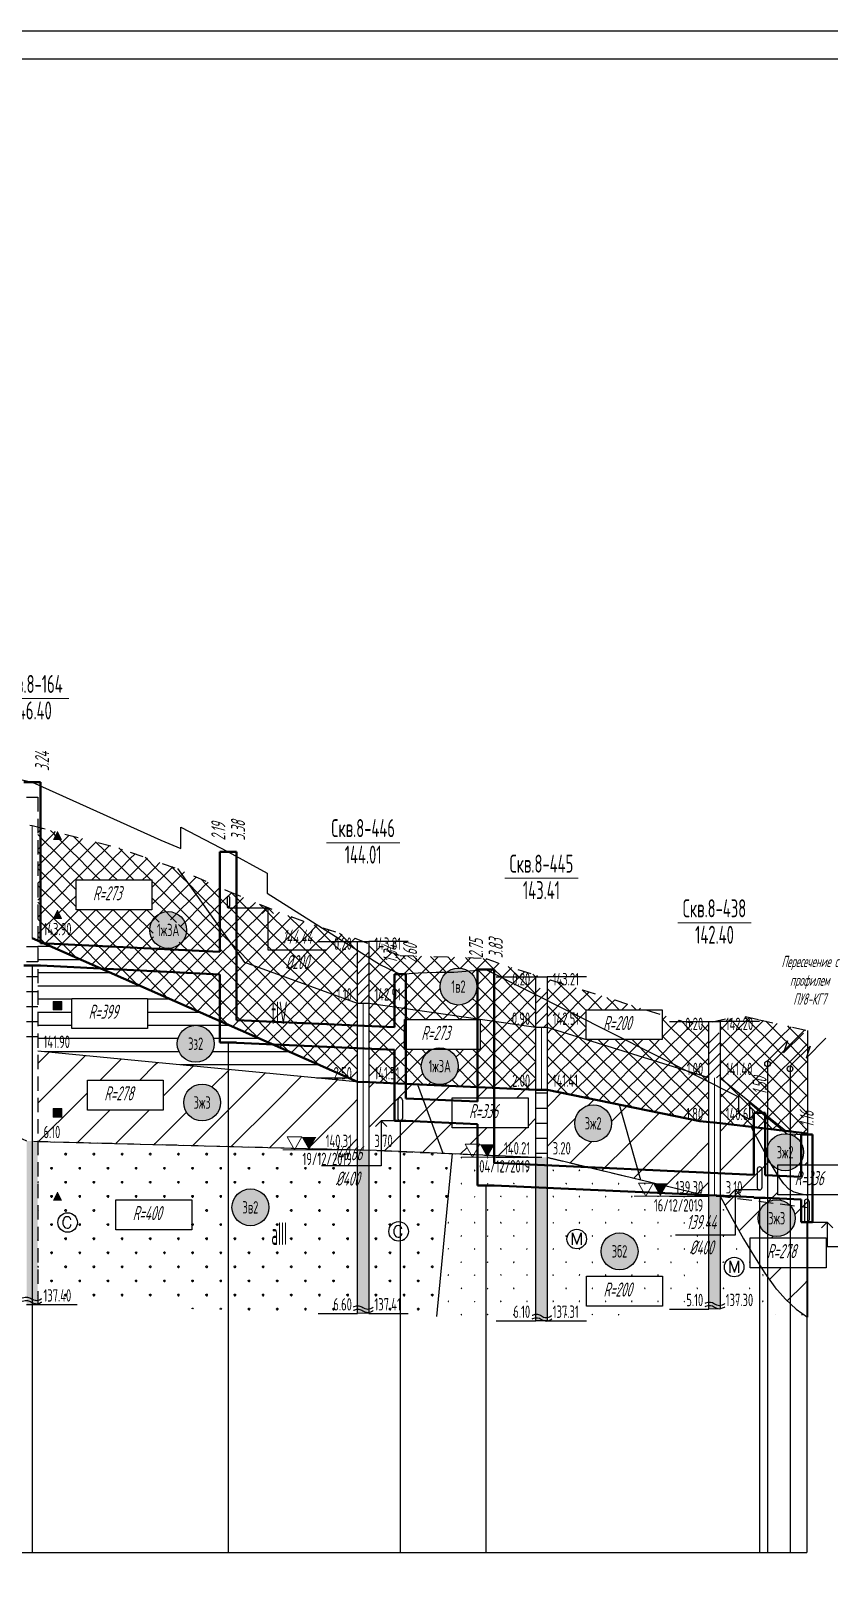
# Model space of a CAD drawing. Header units: metres. Extents: x -30 to 2050, y -671 to -251.
# Drawn here: x 838.9 to 980.5, y -523.4 to -250.5 of the extents above; entities that cross this region are included whole.
import ezdxf
from ezdxf.enums import TextEntityAlignment as Align

# ---------------------------------------------------------------- set-up
doc = ezdxf.new("R2010")
doc.units = ezdxf.units.M
doc.header["$LTSCALE"] = 0.2
doc.linetypes.add('ACAD_ISO03W100', pattern=[30, 12, -18])
doc.linetypes.add('штриховая', pattern=[19.05, 12.7, -6.35])
for name, color, linetype in [('Level 1', 7, 'Continuous'), ('PR_RD', 7, 'Continuous'), ('МГТ_ИГ_Геология', 252, 'Continuous'), ('Примыкания', 7, 'Continuous'), ('Проектная земля', 7, 'Continuous'), ('Таблица', 7, 'Continuous'), ('Трубы', 7, 'Continuous'), ('Узлы', 7, 'Continuous'), ('Чёрная земля', 7, 'ACAD_ISO03W100')]:
    doc.layers.add(name, color=color, linetype=linetype)
doc.layers.add('МГТ_ИГ_Вспомогательный', color=220, linetype='Continuous', lineweight=30)
doc.styles.add('SPDS', font='SPDS', dxfattribs={"width": 0.7, "oblique": 15, "height": 2.5})
doc.styles.get("Standard").update_dxf_attribs({"font": 'SPDS.shx', "width": 0.7, "oblique": 15, "height": 3})
doc.styles.add('Стиль Simplex', font='simplex.shx')
pattern_1 = [(225, (3, 0), (3e-16, -3), [2.1213, -2.121341]), (315, (1.5, 1.5), (3, 0), [2.1213, -2.121341]), (45, (0, 0), (0, 3), [2.1213, -2.121341]), (135, (1.5, -1.5), (-3, 3e-16), [2.1213, -2.121341])]
pattern_2 = [(45, (0, 14), (0, 21), [9.8995, -19.799]), (45, (14, 0), (0, 21), [9.8995, -19.799]), (45, (0, 0), (0, 21), [14.142, -15.5565]), (45, (10, 10), (0, 21), [15.556, -14.1425]), (45, (7, 0), (0, 21), [19.799, -9.8995]), (45, (0, 7), (0, 21), [19.799, -9.8995])]

# ---------------------------------------------------------------- blocks, each defined once
blk = doc.blocks.new('usl_1')
for p, q in [((0, 0), (3.54, 3.54)), ((2.83, 1.41), (6.36, 4.95)), ((3.54, 3.54), (2.83, 1.41))]:
    blk.add_line(p, q)
blk.add_circle((0, -0.5), 0.5)
blk = doc.blocks.new('PR_KV')
at = {"layer": 'Level 1', "linetype": 'Continuous', "lineweight": 0}
blk.add_hatch(color=256, dxfattribs=at).paths.add_polyline_path([(-0.077, 0.075), (0.077, 0.075), (0.077, -0.075), (-0.077, -0.075)])
at = {"layer": 'Level 1', "color": 7, "linetype": 'Continuous', "lineweight": 0, "flags": 128}
blk.add_lwpolyline([(-0.077, 0.075), (0.077, 0.075), (0.077, -0.075), (-0.077, -0.075)], close=True, dxfattribs=at)
blk = doc.blocks.new('PR_TR')
at = {"layer": 'Level 1', "linetype": 'Continuous', "lineweight": 0}
blk.add_hatch(color=256, dxfattribs=at).paths.add_polyline_path([(0.072, -0.049), (-0.071, -0.049), (-0.001, 0.094)])
at = {"layer": 'Level 1', "color": 7, "linetype": 'Continuous', "lineweight": 0, "flags": 128}
blk.add_lwpolyline([(0.072, -0.049), (-0.071, -0.049), (-0.001, 0.094)], close=True, dxfattribs=at)
blk = doc.blocks.new('CCE')
at = {"layer": 'МГТ_ИГ_Геология', "linetype": 'Continuous', "flags": 128}
blk.add_lwpolyline([(0.238, 0.049), (0.229, 0.075), (0.212, 0.091), (0.196, 0.103), (0.17, 0.107), (0.147, 0.103), (0.131, 0.093), (0.119, 0.084), (0.112, 0.068), (0.103, 0.049), (0.096, 0.035), (0.096, 0.014), (0.096, -0.005), (0.096, -0.023), (0.1, -0.04), (0.114, -0.063), (0.131, -0.084), (0.142, -0.091), (0.168, -0.098), (0.191, -0.096), (0.203, -0.091), (0.226, -0.07), (0.233, -0.049), (0.238, -0.04), (0.238, -0.033)], dxfattribs=at)
at = {"layer": 'МГТ_ИГ_Геология', "linetype": 'Continuous'}
blk.add_circle((0.178, 0.004), 0.173, dxfattribs=at)
blk = doc.blocks.new('DN')
at = {"linetype": 'Continuous', "lineweight": 30, "flags": 128}
for points in [[(-0.126, -0.007), (-0.117, -0.002), (-0.073, 0.011), (-0.033, 0.011), (0.003, 0), (0.02, -0.007), (0.039, -0.019), (0.074, -0.037), (0.103, -0.043), (0.125, -0.048), (0.151, -0.043), (0.18, -0.036), (0.213, -0.019), (0.223, -0.012)], [(-0.126, -0.068), (-0.117, -0.063), (-0.073, -0.05), (-0.033, -0.05), (0.003, -0.059), (0.02, -0.067), (0.039, -0.079), (0.074, -0.098), (0.103, -0.103), (0.125, -0.108), (0.151, -0.103), (0.18, -0.095), (0.213, -0.079), (0.223, -0.072)]]:
    blk.add_lwpolyline(points, dxfattribs=at)
blk = doc.blocks.new('CME')
at = {"layer": 'МГТ_ИГ_Геология', "linetype": 'Continuous', "flags": 128}
blk.add_lwpolyline([(0.103, -0.103), (0.103, 0.107), (0.18, -0.091), (0.252, 0.107), (0.252, -0.103)], dxfattribs=at)
at = {"layer": 'МГТ_ИГ_Геология', "linetype": 'Continuous'}
blk.add_circle((0.176, -0.001), 0.173, dxfattribs=at)
blk = doc.blocks.new('круг1_-30_2')
at = {"layer": 'МГТ_ИГ_Геология', "true_color": 0xffffff}
blk.add_hatch(color=7, dxfattribs=at).paths.add_polyline_path([(-0.327, 0, 1), (0.327, 0, 1)])
at = {"color": 7, "lineweight": 25}
blk.add_circle((0, 0), 0.327, dxfattribs=at)
at = {"color": 7, "lineweight": 25, "style": 'Стиль Simplex', "width": 0.590909}
blk.add_text('1в2', height=0.22, dxfattribs=at).set_placement((0, 0), align=Align.MIDDLE_CENTER)
blk = doc.blocks.new('круг3_-25_2')
at = {"true_color": 0xffffff}
blk.add_hatch(color=7, dxfattribs=at).paths.add_polyline_path([(-0.327, 0, 1), (0.327, 0, 1)])
at = {"color": 7, "lineweight": 25}
blk.add_circle((0, 0), 0.327, dxfattribs=at)
at = {"color": 18, "lineweight": 25, "true_color": 0x000000, "style": 'Стиль Simplex', "width": 0.590909}
blk.add_text('3з2', height=0.22, dxfattribs=at).set_placement((0, 0), align=Align.MIDDLE_CENTER)
blk = doc.blocks.new('круг3_-26_3')
at = {"true_color": 0xffffff}
blk.add_hatch(color=7, dxfattribs=at).paths.add_polyline_path([(-0.327, 0, 1), (0.327, 0, 1)])
at = {"color": 7, "lineweight": 25}
blk.add_circle((0, 0), 0.327, dxfattribs=at)
at = {"color": 7, "lineweight": 25, "style": 'Стиль Simplex', "width": 0.590909}
blk.add_text('3ж3', height=0.22, dxfattribs=at).set_placement((0, 0), align=Align.MIDDLE_CENTER)
blk = doc.blocks.new('круг3_-26_2')
at = {"true_color": 0xffffff}
blk.add_hatch(color=7, dxfattribs=at).paths.add_polyline_path([(-0.327, 0, 1), (0.327, 0, 1)])
at = {"color": 7, "lineweight": 25}
blk.add_circle((0, 0), 0.327, dxfattribs=at)
at = {"color": 7, "lineweight": 25, "style": 'Стиль Simplex', "width": 0.590909}
blk.add_text('3ж2', height=0.22, dxfattribs=at).set_placement((0, 0), align=Align.MIDDLE_CENTER)
blk = doc.blocks.new('круг3_-30_2')
at = {"true_color": 0xffffff}
blk.add_hatch(color=7, dxfattribs=at).paths.add_polyline_path([(-0.327, 0, 1), (0.327, 0, 1)])
at = {"color": 7, "lineweight": 25}
blk.add_circle((0, 0), 0.327, dxfattribs=at)
at = {"color": 7, "lineweight": 25, "style": 'Стиль Simplex', "width": 0.590909}
blk.add_text('3в2', height=0.22, dxfattribs=at).set_placement((0, 0), align=Align.MIDDLE_CENTER)
blk = doc.blocks.new('круг3_-31_2')
at = {"true_color": 0xffffff}
blk.add_hatch(color=7, dxfattribs=at).paths.add_polyline_path([(-0.327, 0, 1), (0.327, 0, 1)])
at = {"color": 7, "lineweight": 25}
blk.add_circle((0, 0), 0.327, dxfattribs=at)
at = {"color": 18, "lineweight": 25, "true_color": 0x000000, "style": 'Стиль Simplex', "width": 0.590909}
blk.add_text('3б2', height=0.22, dxfattribs=at).set_placement((0, 0), align=Align.MIDDLE_CENTER)
blk = doc.blocks.new('1233423')
at = {"layer": 'МГТ_ИГ_Геология'}
blk.add_lwpolyline([(116.63, 413.79), (130.08, 413.79), (130.08, 408.49), (116.63, 408.49)], close=True, dxfattribs=at)
at = {"layer": 'МГТ_ИГ_Геология', "insert": (119.62, 412.69), "char_height": 2.5, "attachment_point": 1}
blk.add_mtext_dynamic_manual_height_columns('R=399', width=10.097, gutter_width=15, heights=[0], dxfattribs=at)
blk = doc.blocks.new('234454')
at = {"layer": 'МГТ_ИГ_Геология'}
blk.add_lwpolyline([(116.63, 423.47), (130.08, 423.47), (130.08, 418.18), (116.63, 418.18)], close=True, dxfattribs=at)
at = {"layer": 'МГТ_ИГ_Геология', "insert": (119.62, 422.38), "char_height": 2.5, "attachment_point": 1}
blk.add_mtext_dynamic_manual_height_columns('R=278', width=10.097, gutter_width=15, heights=[0], dxfattribs=at)
blk = doc.blocks.new('23434')
at = {"layer": 'МГТ_ИГ_Геология'}
blk.add_lwpolyline([(116.63, 442.59), (130.08, 442.59), (130.08, 437.29), (116.63, 437.29)], close=True, dxfattribs=at)
at = {"layer": 'МГТ_ИГ_Геология', "insert": (119.62, 441.49), "char_height": 2.5, "attachment_point": 1}
blk.add_mtext_dynamic_manual_height_columns('R=400', width=10.097, gutter_width=15, heights=[0], dxfattribs=at)
blk = doc.blocks.new('2432')
at = {"layer": 'МГТ_ИГ_Геология'}
blk.add_lwpolyline([(116.63, 433.38), (130.08, 433.38), (130.08, 428.08), (116.63, 428.08)], close=True, dxfattribs=at)
at = {"layer": 'МГТ_ИГ_Геология', "insert": (119.62, 432.28), "char_height": 2.5, "attachment_point": 1}
blk.add_mtext_dynamic_manual_height_columns('R=336', width=10.097, gutter_width=15, heights=[0], dxfattribs=at)
blk = doc.blocks.new('1321')
at = {"layer": 'МГТ_ИГ_Геология'}
blk.add_lwpolyline([(116.63, 460.26), (130.08, 460.26), (130.08, 454.96), (116.63, 454.96)], close=True, dxfattribs=at)
at = {"layer": 'МГТ_ИГ_Геология', "insert": (119.62, 459.16), "char_height": 2.5, "attachment_point": 1}
blk.add_mtext_dynamic_manual_height_columns('R=273', width=10.097, gutter_width=15, heights=[0], dxfattribs=at)
blk = doc.blocks.new('200')
at = {"layer": 'МГТ_ИГ_Геология'}
blk.add_lwpolyline([(0, 5.29), (13.44, 5.29), (13.44, 0), (0, 0)], close=True, dxfattribs=at)
at = {"layer": 'МГТ_ИГ_Геология', "insert": (2.99, 4.2), "char_height": 2.5, "attachment_point": 1}
blk.add_mtext_dynamic_manual_height_columns('R=200', width=10.097, gutter_width=15, heights=[0], dxfattribs=at)
blk = doc.blocks.new('круг1_-26_3')
at = {"true_color": 0xffffff}
blk.add_hatch(color=7, dxfattribs=at).paths.add_polyline_path([(-0.327, 0, 1), (0.327, 0, 1)])
at = {"color": 7, "lineweight": 25}
blk.add_circle((0, 0), 0.327, dxfattribs=at)
at = {"color": 7, "lineweight": 25, "style": 'Стиль Simplex', "width": 0.590909}
blk.add_text('1ж3А', height=0.22, dxfattribs=at).set_placement((0, 0), align=Align.MIDDLE_CENTER)

msp = doc.modelspace()

# ---------------------------------------------------------------- hatches: boundary and pattern name
at = {"layer": 'МГТ_ИГ_Геология'}
h = msp.add_hatch(dxfattribs=at)
h.set_pattern_fill('GR24', color=256, scale=10, style=0, pattern_type=2)
h.set_pattern_definition(pattern_1)
h.paths.add_polyline_path([(876.91, -415.88), (865.04, -399.3), (864.83, -399.21), (855.12, -395.76), (854.53, -395.53), (853.39, -395.23), (843.76, -392.76), (844.41, -394.04), (842.98, -394.04), (843.62, -392.73), (840.19, -391.85), (840.19, -411.99), (896.87, -437.03), (896.87, -423.13)])
h.paths.add_polyline_path([(860.65, -410.76, -1), (865.73, -410.76, -1)], flags=16)
h.paths.add_polyline_path([(860.42, -406.52), (846.98, -406.52), (846.98, -401.23), (860.42, -401.23)], flags=16)
h.paths.add_polyline_path([(844.41, -408.04), (842.98, -408.04), (843.68, -406.61)], flags=16)
h.paths.add_polyline_path([(896.4, -411.56), (888.7, -409.05), (883.62, -407.2), (875.39, -403.82), (873.94, -403.19), (865.04, -399.3), (876.91, -415.88), (896.87, -423.13), (896.87, -412.13), (897.87, -412.13)])
h.paths.add_polyline_path([(928.48, -418.44), (929.48, -418.44), (924.1, -416.75), (922.3, -416.13), (921, -415.63), (919.62, -415.18), (917.42, -415.03), (904.43, -414.65), (898.87, -412.52), (898.87, -423.13), (928.48, -427.39)])
h.paths.add_polyline_path([(911.49, -420.15, -1), (918.04, -420.15, -1)], flags=16)
h.paths.add_polyline_path([(928.48, -427.39), (898.87, -423.13), (898.87, -437.13), (928.48, -438.44)])
h.paths.add_polyline_path([(905.19, -431.31), (905.19, -426.02), (918.63, -426.02), (918.63, -431.31)], flags=16)
h.paths.add_polyline_path([(930.48, -427.39), (930.48, -438.44), (957.58, -444.04), (959.16, -444.18), (959.16, -436.36)])
h.paths.add_polyline_path([(959.16, -426.54), (957.82, -426.85), (954.35, -426.26), (950.87, -425.17), (950.87, -429.56), (937.42, -429.56), (959.16, -436.36)])
h.paths.add_polyline_path([(930.48, -418.76), (930.48, -427.39), (937.42, -429.56), (937.42, -424.26), (948, -424.26)])
h.paths.add_polyline_path([(961.16, -436.36), (961.16, -444.36), (972.8, -445.74)])
h.paths.add_polyline_path([(880.57, -427.8), (885.47, -427.8), (885.47, -421.8), (880.57, -421.8)], flags=24)
h.paths.add_polyline_path([(891.36, -437.18), (896.42, -437.18), (896.42, -433.88), (891.36, -433.88)], flags=9)
h.paths.add_polyline_path([(891.86, -423.18), (896.42, -423.18), (896.42, -419.88), (891.86, -419.88)], flags=24)
h.paths.add_polyline_path([(840.64, -411.6), (847.93, -411.6), (847.93, -408.3), (840.64, -408.3)], flags=24)
h.paths.add_polyline_path([(891.36, -414.18), (896.42, -414.18), (896.42, -410.88), (891.36, -410.88)], flags=24)
h.paths.add_polyline_path([(922.97, -427.49), (928.03, -427.49), (928.03, -424.19), (922.97, -424.19)], flags=24)
h.paths.add_polyline_path([(922.97, -420.49), (928.03, -420.49), (928.03, -417.19), (922.97, -417.19)], flags=24)
h.paths.add_polyline_path([(899.32, -423.18), (906.06, -423.18), (906.06, -419.88), (899.32, -419.88)], flags=24)
h.paths.add_polyline_path([(899.32, -414.18), (906.06, -414.18), (906.06, -410.88), (899.32, -410.88)], flags=9)
h.paths.add_polyline_path([(922.97, -438.49), (928.03, -438.49), (928.03, -435.19), (922.97, -435.19)], flags=9)
h.paths.add_polyline_path([(899.32, -437.18), (905.81, -437.18), (905.81, -433.88), (899.32, -433.88)], flags=25)
h.paths.add_polyline_path([(953.9, -444.41), (958.71, -444.41), (958.71, -441.11), (953.9, -441.11)], flags=9)
h.paths.add_polyline_path([(953.9, -436.41), (958.71, -436.41), (958.71, -433.11), (953.9, -433.11)], flags=24)
h.paths.add_polyline_path([(930.93, -438.49), (937.42, -438.49), (937.42, -435.19), (930.93, -435.19)], flags=24)
h.paths.add_polyline_path([(953.65, -428.41), (958.71, -428.41), (958.71, -425.11), (953.65, -425.11)], flags=9)
h.paths.add_polyline_path([(930.93, -427.49), (937.66, -427.49), (937.66, -424.19), (930.93, -424.19)], flags=24)
h.paths.add_polyline_path([(930.93, -420.49), (937.66, -420.49), (937.66, -417.19), (930.93, -417.19)], flags=9)
h.paths.add_polyline_path([(961.61, -444.41), (968.9, -444.41), (968.9, -441.11), (961.61, -441.11)], flags=24)
h.paths.add_polyline_path([(908.55, -435.92), (914.35, -435.92), (914.35, -432.62), (908.55, -432.62)], flags=24)
edge = h.paths.add_edge_path(flags=16)
edge.add_arc((911.45, -434.27), 3.27, 0, 360)
h = msp.add_hatch(dxfattribs=at)
h.set_pattern_fill('CONSIST', color=256, scale=0.84, angle=-45, style=0, pattern_type=2)
h.set_pattern_definition([(4e-05, (839.1894, -1850.545), (-2e-06, 2.667), [])])
h.paths.add_polyline_path([(838.19, -411.55), (840.19, -411.55), (840.19, -431.55), (838.19, -431.55)])
h = msp.add_hatch(dxfattribs=at)
h.set_pattern_fill('GR07', color=256, scale=10, style=0, pattern_type=2)
h.set_pattern_definition([(0, (-0.09, 0), (0, 7), [16.33, 0]), (0, (-0.09, 2.33), (0, 7), [16.33, 0]), (0, (-0.09, 4.67), (0, 7), [16.33, 0])])
h.paths.add_polyline_path([(840.19, -411.99), (840.19, -431.55), (896.87, -437.03)])
h.paths.add_polyline_path([(846.2, -427.57), (846.2, -422.27), (859.64, -422.27), (859.64, -427.57)], flags=16)
h.paths.add_polyline_path([(844.46, -424.3), (842.92, -424.3), (842.92, -422.8), (844.46, -422.8)], flags=16)
h.paths.add_polyline_path([(871.45, -430.29, -1), (864.91, -430.29, -1)], flags=16)
h.paths.add_polyline_path([(866.14, -431.94), (870.22, -431.94), (870.22, -428.64), (866.14, -428.64)], flags=8)
h.paths.add_polyline_path([(848.36, -426.62), (856.04, -426.62), (857.08, -422.77), (849.4, -422.77)], flags=8)
h.paths.add_polyline_path([(891.36, -437.18), (896.42, -437.18), (896.42, -433.88), (891.36, -433.88)], flags=9)
h.paths.add_polyline_path([(840.64, -431.6), (847.68, -431.6), (847.68, -428.3), (840.64, -428.3)], flags=25)
h = msp.add_hatch(dxfattribs=at)
h.set_pattern_fill('CONSIST', color=256, scale=0.42, style=0, pattern_type=2)
h.set_pattern_definition([(45, (801.5538, -1852.2313), (-0.9429269, 0.9429269), [])])
h.paths.add_polyline_path([(896.87, -414.13), (898.87, -414.13), (898.87, -423.13), (896.87, -423.13)])
h = msp.add_hatch(dxfattribs=at)
h.set_pattern_fill('CONSIST', color=256, scale=0.42, style=0, pattern_type=2)
h.set_pattern_definition([(45, (800.2761, -1852.541), (-0.9429269, 0.9429269), [])])
h.paths.add_polyline_path([(928.48, -420.44), (930.48, -420.44), (930.48, -427.44), (928.48, -427.44)])
h = msp.add_hatch(dxfattribs=at)
h.set_pattern_fill('GR24', color=256, scale=10, style=0, pattern_type=2)
h.set_pattern_definition(pattern_1)
h.paths.add_polyline_path([(976.68, -427.92), (965.73, -425.49), (961.26, -426.05), (961.21, -436.4), (972.8, -445.74), (976.68, -446.19)])
h.paths.add_polyline_path([(961.61, -444.41), (968.9, -444.41), (968.9, -441.11), (961.61, -441.11)], flags=25)
h.paths.add_polyline_path([(961.61, -436.41), (968.65, -436.41), (968.65, -433.11), (961.61, -433.11)], flags=24)
h.paths.add_polyline_path([(961.61, -428.41), (968.9, -428.41), (968.9, -425.11), (961.61, -425.11)], flags=9)
h = msp.add_hatch(dxfattribs=at)
h.set_pattern_fill('CONSIST', color=256, scale=0.42, style=0, pattern_type=2)
h.set_pattern_definition([(45, (802.5005, -1850.3622), (-0.9429269, 0.9429269), [])])
h.paths.add_polyline_path([(959.16, -428.36), (961.16, -428.36), (961.16, -436.36), (959.16, -436.36)])
h = msp.add_hatch(dxfattribs=at)
h.set_pattern_fill('GR38', color=256, scale=10, style=0, pattern_type=2)
h.set_pattern_definition(pattern_2)
h.paths.add_polyline_path([(896.87, -437.03), (840.19, -431.55), (840.19, -447.6), (885.49, -448.8), (884.37, -446.83), (886.97, -446.83), (885.85, -448.81), (896.87, -449.1)])
h.paths.add_polyline_path([(866.05, -440.72, -1), (872.6, -440.72, -1)], flags=16)
h.paths.add_polyline_path([(862.43, -442.05), (848.99, -442.05), (848.99, -436.75), (862.43, -436.75)], flags=16)
h.paths.add_polyline_path([(844.46, -443.3), (842.92, -443.3), (842.92, -441.8), (844.46, -441.8)], flags=16)
h.paths.add_polyline_path([(907.53, -437.51), (898.87, -437.13), (898.87, -449.13), (911.99, -449.71)])
h.paths.add_polyline_path([(928.48, -438.44), (907.53, -437.51), (911.99, -449.71), (916.99, -449.93), (915.98, -448.14), (918.58, -448.14), (917.55, -449.96), (928.48, -450.44)])
h.paths.add_polyline_path([(913.67, -439.9), (927.11, -439.9), (927.11, -445.19), (913.67, -445.19)], flags=16)
h.paths.add_polyline_path([(959.16, -444.18), (957.58, -444.04), (943.26, -441.08), (947.03, -454.44), (959.16, -457.36)])
h.paths.add_polyline_path([(943.26, -441.08), (930.48, -438.44), (930.48, -450.44), (947.03, -454.44)])
h.paths.add_polyline_path([(935.38, -444.41, -1), (941.93, -444.41, -1)], flags=16)
h.paths.add_polyline_path([(971.39, -453.65), (970.28, -451.77, -0.123851), (969.51, -450.37), (968.66, -448.81), (966.65, -445.01), (961.16, -444.36), (961.16, -457.36), (969.53, -458.42, -0.339977), (973.49, -458.92), (976.68, -459.33), (976.68, -457.2), (976.12, -457.1), (971.39, -457.1)])
h.paths.add_polyline_path([(975.95, -449.55, -0.192435), (975.05, -451.8), (976.68, -451.8), (976.68, -446.19), (966.65, -445.01), (968.66, -448.81), (969.51, -450.37, -0.063892), (969.4, -449.55, -1)])
h.paths.add_polyline_path([(891.36, -437.18), (896.42, -437.18), (896.42, -433.88), (891.36, -433.88)], flags=24)
h.paths.add_polyline_path([(889.69, -449.18), (896.42, -449.18), (896.42, -445.88), (889.69, -445.88)], flags=9)
h.paths.add_polyline_path([(840.64, -447.6), (845.45, -447.6), (845.45, -444.3), (840.64, -444.3)], flags=24)
h.paths.add_polyline_path([(899.32, -449.18), (904.38, -449.18), (904.38, -445.88), (899.32, -445.88)], flags=25)
h.paths.add_polyline_path([(921.3, -450.49), (928.03, -450.49), (928.03, -447.19), (921.3, -447.19)], flags=9)
h.paths.add_polyline_path([(953.9, -444.41), (958.71, -444.41), (958.71, -441.11), (953.9, -441.11)], flags=24)
h.paths.add_polyline_path([(951.42, -457.41), (958.71, -457.41), (958.71, -454.11), (951.42, -454.11)], flags=9)
h.paths.add_polyline_path([(930.93, -450.49), (935.99, -450.49), (935.99, -447.19), (930.93, -447.19)], flags=24)
h.paths.add_polyline_path([(961.61, -457.41), (966.42, -457.41), (966.42, -454.11), (961.61, -454.11)], flags=24)
h = msp.add_hatch(dxfattribs=at)
h.set_pattern_fill('CONSIST', color=256, scale=0.84, angle=-45, style=0, pattern_type=2)
h.set_pattern_definition([(4e-05, (800.2761, -1852.541), (-2e-06, 2.667), [])])
h.paths.add_polyline_path([(928.48, -438.44), (930.48, -438.44), (930.48, -450.44), (928.48, -450.44)])
for color, points in [(5, [(888.27, -449.13), (886.97, -446.83), (889.57, -446.83)]), (256, [(838.19, -447.55), (840.19, -447.55), (840.19, -476.55), (838.19, -476.55)]), (256, [(896.87, -449.13), (898.87, -449.13), (898.87, -478.13), (896.87, -478.13)]), (5, [(919.88, -450.44), (918.58, -448.14), (921.18, -448.14)]), (256, [(928.48, -450.44), (930.48, -450.44), (930.48, -479.44), (928.48, -479.44)]), (5, [(950.56, -457.36), (949.26, -455.06), (951.86, -455.06)]), (256, [(959.16, -457.36), (961.16, -457.36), (961.16, -477.36), (959.16, -477.36)])]:
    msp.add_hatch(color=color, dxfattribs=at).paths.add_polyline_path(points)
h = msp.add_hatch(dxfattribs=at)
h.set_pattern_fill('GR28', color=256, scale=10, style=0, pattern_type=2)
h.set_pattern_definition([(90, (0, 0.08), (-2.5, 2.5), [0.11, -4.89]), (45, (0, 0.19), (-2.5, 2.5), [0.113137, -3.422397]), (0, (0.08, 0.27), (2.5, 2.5), [0.11, -4.89]), (315, (0.19, 0.27), (2.5, 2.5), [0.113137, -3.422397]), (90, (0.27, 0.08), (-2.5, 2.5), [0.11, -4.89]), (45, (0.19, 0), (-2.5, 2.5), [0.113137, -3.422397]), (0, (0.08, 0), (2.5, 2.5), [0.11, -4.89]), (315, (0, 0.08), (2.5, 2.5), [0.113137, -3.422397])])
h.paths.add_polyline_path([(913.67, -449.81), (898.87, -449.17), (898.87, -478.13), (910.85, -478.66)])
h.paths.add_polyline_path([(902.42, -463.59, -1), (905.89, -463.59, -1)], flags=16)
h.paths.add_polyline_path([(896.87, -449.13), (885.67, -449.13), (885.5, -448.83), (840.19, -447.63), (840.19, -476.55), (896.87, -478.13)])
h.paths.add_polyline_path([(874.61, -459.32, -1), (881.16, -459.32, -1)], flags=16)
h.paths.add_polyline_path([(867.46, -463.29), (854.02, -463.29), (854.02, -457.99), (867.46, -457.99)], flags=16)
h.paths.add_polyline_path([(843.74, -462.01, -1), (847.21, -462.01, -1)], flags=16)
h.paths.add_polyline_path([(844.41, -458.04), (842.98, -458.04), (843.68, -456.61)], flags=16)
h.paths.add_polyline_path([(899.32, -478.18), (906.06, -478.18), (906.06, -474.88), (899.32, -474.88)], flags=25)
h.paths.add_polyline_path([(875.69, -460.97), (880.08, -460.97), (880.08, -457.67), (875.69, -457.67)], flags=8)
h.paths.add_polyline_path([(856.22, -462.2), (863.95, -462.2), (864.94, -458.49), (857.22, -458.49)], flags=8)
h.paths.add_polyline_path([(880.59, -466.98), (885.25, -466.98), (885.25, -460.98), (880.59, -460.98)], flags=24)
h.paths.add_polyline_path([(891.36, -478.18), (896.42, -478.18), (896.42, -474.88), (891.36, -474.88)], flags=9)
h.paths.add_polyline_path([(883.58, -453.4), (896.71, -453.4), (896.71, -448.37), (883.58, -448.37)], flags=24)
h.paths.add_polyline_path([(840.64, -476.6), (847.93, -476.6), (847.93, -473.3), (840.64, -473.3)], flags=25)
h = msp.add_hatch(dxfattribs=at)
h.set_pattern_fill('GR29', color=256, scale=10, style=0, pattern_type=2)
h.set_pattern_definition([(197.87055, (4.614, 4.644), (-13.93858614, -4.643934418), [0.05431, -151.279249]), (197.87055, (2.314, 2.344), (-13.93858614, -4.643934418), [0.05431, -151.279249]), (270, (2.2626, 2.327), (4.646195, 3e-16), [0.054306, -4.589628]), (270, (4.5626, 4.627), (4.646195, 3e-16), [0.054306, -4.589628]), (342.12945, (4.563, 4.573), (130.09347064, -41.795409755), [0.05431, -151.279249]), (342.12945, (2.263, 2.273), (130.09347064, -41.795409755), [0.05431, -151.279249]), (53.95936, (4.614, 4.556), (23.2309769, 32.50754092), [0.05431, -63.120667]), (53.95936, (2.314, 2.256), (23.2309769, 32.50754092), [0.05431, -63.120667]), (126.04064, (2.3462, 2.3), (-13.93858614, 18.57573767), [0.054306, -63.120671]), (126.04064, (4.6462, 4.6), (-13.93858614, 18.57573767), [0.054306, -63.120671])])
h.paths.add_polyline_path([(969.07, -470.98), (968.47, -470.04), (966.5, -470.04), (966.5, -466.87), (965.33, -464.9), (963.32, -461.31), (961.16, -457.36), (961.16, -477.36), (976.68, -478.83), (974.64, -477.4), (972.73, -475.62), (970.88, -473.48)])
h.paths.add_polyline_path([(961.93, -469.92, -1), (965.4, -469.92, -1)], flags=16)
h.paths.add_polyline_path([(928.48, -450.44), (921.48, -450.44), (917.28, -450.44), (917, -449.95), (913.67, -449.81), (910.85, -478.66), (928.48, -479.44)])
h.paths.add_polyline_path([(959.16, -457.36), (930.48, -450.44), (930.48, -479.44), (959.16, -477.36)])
h.paths.add_polyline_path([(934.01, -464.95, -1), (937.48, -464.95, -1)], flags=16)
h.paths.add_polyline_path([(940.06, -467.13, -1), (946.6, -467.13, -1)], flags=16)
h.paths.add_polyline_path([(961.61, -477.41), (968.9, -477.41), (968.9, -474.11), (961.61, -474.11)], flags=25)
h.paths.add_polyline_path([(923.22, -479.49), (928.03, -479.49), (928.03, -476.19), (923.22, -476.19)], flags=9)
h.paths.add_polyline_path([(914.94, -454.71), (928.32, -454.71), (928.32, -449.68), (914.94, -449.68)], flags=9)
h.paths.add_polyline_path([(941.14, -468.78), (945.52, -468.78), (945.52, -465.48), (941.14, -465.48)], flags=8)
h.paths.add_polyline_path([(953.9, -477.41), (958.71, -477.41), (958.71, -474.11), (953.9, -474.11)], flags=24)
h.paths.add_polyline_path([(945.87, -461.63), (959, -461.63), (959, -456.61), (945.87, -456.61)], flags=24)
h.paths.add_polyline_path([(951.42, -457.41), (958.71, -457.41), (958.71, -454.11), (951.42, -454.11)], flags=24)
h.paths.add_polyline_path([(930.93, -479.49), (937.66, -479.49), (937.66, -476.19), (930.93, -476.19)], flags=9)
h = msp.add_hatch(dxfattribs=at)
h.set_pattern_fill('GR38', color=256, scale=10, style=0, pattern_type=2)
h.set_pattern_definition(pattern_2)
h.paths.add_polyline_path([(967.91, -461.25, -0.266354), (969.53, -458.42), (961.16, -457.36), (963.32, -461.31), (965.33, -464.9), (966.5, -466.87), (966.5, -464.75), (976.68, -464.75), (976.68, -459.33), (973.49, -458.92, -0.199974), (974.46, -461.25, -1)])
h.paths.add_polyline_path([(976.68, -470.04), (968.47, -470.04), (969.07, -470.98), (970.88, -473.48), (972.73, -475.62), (974.64, -477.4), (976.68, -478.83)])

# ---------------------------------------------------------------- linework, layer by layer
at = {"layer": 'МГТ_ИГ_Вспомогательный', "color": 0}
for points in [[(-30, -250.55), (2050, -250.55), (2050, -670.55), (-30, -670.55)], [(2045, -660.55), (-10, -660.55), (-10, -255.55), (2045, -255.55)]]:
    msp.add_lwpolyline(points, close=True, dxfattribs=at)
at = {"layer": 'МГТ_ИГ_Геология', "linetype": 'Continuous', "lineweight": 0}
for p, q in [((832.69, -369.05), (845.69, -369.05)), ((839.19, -391.59), (839.19, -411.55)), ((891.37, -394.63), (904.37, -394.63)), ((922.98, -400.94), (935.98, -400.94)), ((953.66, -408.86), (966.66, -408.86)), ((897.87, -423.13), (897.87, -437.13)), ((929.48, -427.44), (929.48, -438.44)), ((839.19, -431.55), (839.19, -447.55)), ((960.16, -436.36), (960.16, -444.36)), ((897.87, -437.13), (897.87, -449.13)), ((960.16, -444.36), (960.16, -457.36))]:
    msp.add_line(p, q, dxfattribs=at)
at = {"layer": 'МГТ_ИГ_Геология', "linetype": 'Continuous', "lineweight": 25}
for p, q in [((889.87, -412.13), (896.87, -412.13)), ((905.87, -412.13), (898.87, -412.13)), ((921.48, -418.44), (928.48, -418.44)), ((937.48, -418.44), (930.48, -418.44)), ((952.16, -426.36), (959.16, -426.36)), ((968.16, -426.36), (961.16, -426.36)), ((840.19, -431.55), (897.87, -437.13)), ((961.16, -436.36), (972.82, -445.75)), ((840.19, -447.63), (896.87, -449.13)), ((898.87, -449.13), (928.48, -450.44)), ((921.48, -450.44), (928.48, -450.44)), ((930.48, -450.44), (959.16, -457.36)), ((952.16, -457.36), (959.16, -457.36)), ((840.19, -476.55), (847.19, -476.55)), ((952.16, -477.36), (959.16, -477.36)), ((889.87, -478.13), (896.87, -478.13)), ((898.87, -478.13), (905.87, -478.13)), ((921.48, -479.44), (928.48, -479.44)), ((930.48, -479.44), (937.48, -479.44))]:
    msp.add_line(p, q, dxfattribs=at)
at = {"layer": 'МГТ_ИГ_Геология', "linetype": 'штриховая', "lineweight": 25}
msp.add_lwpolyline([(838.19, -386.55), (840.19, -386.55), (840.19, -476.55)], dxfattribs=at)
at = {"layer": 'МГТ_ИГ_Геология', "linetype": 'Continuous', "lineweight": 25}
for points in [[(959.16, -436.36), (930.48, -427.39), (928.48, -427.39), (898.87, -423.13), (896.87, -423.13), (876.91, -415.88), (864.99, -399.22)], [(896.87, -478.13), (896.87, -412.13), (896.87, -412.13), (896.87, -412.13)], [(896.87, -412.13), (898.87, -412.13), (898.87, -478.13)], [(928.48, -479.44), (928.48, -418.44), (928.48, -418.44), (928.48, -418.44)], [(928.48, -418.44), (930.48, -418.44), (930.48, -479.44)], [(959.16, -477.36), (959.16, -426.36), (959.16, -426.36), (959.16, -426.36)], [(959.16, -426.36), (961.16, -426.36), (961.16, -477.36)], [(907.53, -437.51), (911.99, -449.71)], [(943.26, -441.08), (947.03, -454.44)], [(976.68, -457.2), (975.36, -456.95), (974.29, -456.62), (973.36, -456.07), (972.45, -455.16), (971.44, -453.74), (970.22, -451.67), (968.66, -448.81), (966.65, -445.02)], [(913.68, -449.79), (910.85, -478.66)], [(961.16, -457.36), (963.32, -461.31), (965.33, -464.9), (967.23, -468.12), (969.07, -470.98), (970.88, -473.48), (972.73, -475.62), (974.64, -477.4), (976.68, -478.83)], [(961.17, -477.35), (959.16, -477.36)], [(898.87, -478.1), (896.84, -478.14)], [(930.48, -479.43), (928.48, -479.43)]]:
    msp.add_lwpolyline(points, dxfattribs=at)
at = {"layer": 'МГТ_ИГ_Геология', "linetype": 'Continuous', "lineweight": 50, "flags": 128}
msp.add_lwpolyline([(839.19, -411.55), (896.87, -437.03), (898.87, -437.13), (928.48, -438.44), (930.48, -438.44), (957.58, -444.04), (961.16, -444.36), (976.68, -446.19)], dxfattribs=at)
at = {"layer": 'МГТ_ИГ_Геология'}
msp.add_lwpolyline([(937.42, -424.26), (950.87, -424.26), (950.87, -429.56), (937.42, -429.56)], close=True, dxfattribs=at)
at = {"layer": 'МГТ_ИГ_Геология', "color": 5, "linetype": 'штриховая', "lineweight": 30, "flags": 128}
msp.add_lwpolyline([(794.51, -426.94), (838.19, -447.55), (897.87, -449.13), (928.48, -450.44), (930.48, -450.44), (959.16, -457.36), (961.16, -457.36), (976.68, -459.33)], dxfattribs=at)
at = {"layer": 'МГТ_ИГ_Геология', "flags": 128}
msp.add_lwpolyline([(976.68, -427.92), (976.68, -478.83)], dxfattribs=at)
at = {"layer": 'МГТ_ИГ_Геология', "color": 5, "linetype": 'Continuous', "lineweight": 0, "flags": 128}
for points in [[(883.62, -449.13), (896.87, -449.13), (885.67, -449.13), (884.37, -446.83), (886.97, -446.83), (885.67, -449.13)], [(915.23, -450.44), (928.48, -450.44), (917.28, -450.44), (915.98, -448.14), (918.58, -448.14), (917.28, -450.44)], [(945.91, -457.36), (959.16, -457.36), (947.96, -457.36), (946.66, -455.06), (949.26, -455.06), (947.96, -457.36)]]:
    msp.add_lwpolyline(points, dxfattribs=at)
at = {"layer": 'МГТ_ИГ_Геология', "linetype": 'Continuous', "lineweight": 25, "flags": 128}
msp.add_lwpolyline([(838.19, -476.55), (840.19, -476.55)], dxfattribs=at)
at = {"layer": 'Примыкания'}
for p, q in [((873.74, -404.31), (873.74, -405.95)), ((874.15, -404.31), (874.15, -405.95)), ((904.02, -440.29), (904.02, -443.57)), ((904.84, -440.29), (904.84, -443.57)), ((967.75, -452.55), (967.75, -455.83)), ((968.57, -452.55), (968.57, -455.83)), ((976.12, -458.29), (976.12, -461.57)), ((976.12, -458.29), (976.12, -461.57)), ((976.93, -458.29), (976.93, -461.57)), ((976.93, -458.29), (976.93, -461.57))]:
    msp.add_line(p, q, dxfattribs=at)
at = {"layer": 'Примыкания', "color": 0, "flags": 128}
for points in [[(873.94, -406.16), (880.96, -406.16), (880.96, -413.61), (891.36, -413.61)], [(881.96, -407.16), (880.96, -406.16), (879.96, -407.16)], [(904.43, -443.98), (901.07, -443.98), (901.07, -451.98), (890.5, -451.98)], [(902.07, -444.98), (901.07, -443.98), (900.07, -444.98)], [(968.16, -456.24), (963.8, -456.24), (963.8, -464.27), (953.22, -464.27)], [(964.8, -457.24), (963.8, -456.24), (962.8, -457.24)], [(976.52, -461.98), (980.15, -461.98), (980.15, -466.29), (988.99, -466.29)], [(981.15, -462.98), (980.15, -461.98), (979.15, -462.98)]]:
    msp.add_lwpolyline(points, dxfattribs=at)
at = {"layer": 'Примыкания'}
for centre, radius, start, end in [((873.94, -404.31), 0.205, 0, 180), ((873.94, -405.95), 0.205, 180, 0), ((904.43, -440.29), 0.41, 0, 180), ((904.43, -443.57), 0.41, 180, 360), ((968.16, -452.55), 0.41, 0, 180), ((968.16, -455.83), 0.41, 180, 0), ((976.52, -458.29), 0.41, 0, 180), ((976.52, -458.29), 0.41, 0, 180), ((976.52, -461.57), 0.41, 180, 360), ((976.52, -461.57), 0.41, 180, 360)]:
    msp.add_arc(centre, radius, start, end, dxfattribs=at)
at = {"layer": 'Проектная земля', "flags": 128}
for points in [[(821.12, -379.69), (839.19, -383.9)], [(839.19, -383.9), (861.98, -394.15), (865.55, -395.64), (865.55, -391.86), (873.94, -396.22)], [(873.94, -396.22), (880.88, -400), (880.88, -403.55), (900.95, -416.28), (904.43, -417.97)], [(904.43, -417.97), (907.65, -417.71), (910.84, -417.59), (913.95, -417.59), (919.62, -417.11)], [(919.62, -417.11), (964.41, -439.7), (964.41, -442.65), (966.41, -443.7), (966.41, -440.76), (968.16, -442.24)], [(968.16, -442.24), (973.04, -446.29), (976.52, -446.38)]]:
    msp.add_lwpolyline(points, dxfattribs=at)
at = {"layer": 'Таблица'}
msp.add_line((791.23, -520.55), (976.52, -520.55), dxfattribs=at)
at = {"layer": 'Трубы', "lineweight": 50, "flags": 128}
for points in [[(840.69, -412.42), (872.44, -414.01)], [(840.69, -416.42), (872.44, -418.01)], [(875.44, -426.11), (903.43, -427.37)], [(875.44, -430.11), (903.43, -431.37)], [(905.43, -439.99), (918.12, -440.56)], [(905.43, -443.99), (918.12, -444.56)], [(921.12, -451.45), (967.16, -453.53)], [(921.12, -455.45), (967.16, -457.53)], [(969.16, -453.62), (975.52, -453.9)], [(969.16, -457.62), (975.52, -457.9)]]:
    msp.add_lwpolyline(points, dxfattribs=at)
at = {"layer": 'Узлы', "lineweight": 50}
for p, q in [((837.69, -383.9), (840.69, -383.9)), ((840.69, -383.9), (840.69, -412.42)), ((872.44, -396.22), (875.44, -396.22)), ((872.44, -396.22), (872.44, -414.01)), ((875.44, -396.22), (875.44, -426.11)), ((837.69, -416.39), (840.69, -416.39)), ((840.69, -416.42), (840.69, -416.39)), ((918.12, -417.11), (921.12, -417.11)), ((918.12, -417.11), (918.12, -440.56)), ((921.12, -417.11), (921.12, -451.45)), ((872.44, -418.01), (872.44, -430.09)), ((903.43, -417.97), (905.43, -417.97)), ((903.43, -417.97), (903.43, -427.37)), ((905.43, -417.97), (905.43, -439.99)), ((872.44, -430.09), (875.44, -430.09)), ((875.44, -430.11), (875.44, -430.09)), ((903.43, -431.37), (903.43, -443.99)), ((903.43, -443.99), (905.43, -443.99)), ((905.43, -443.99), (905.43, -443.99)), ((918.12, -444.56), (918.12, -455.44)), ((967.16, -442.57), (969.16, -442.57)), ((967.16, -442.57), (967.16, -453.53)), ((969.16, -442.57), (969.16, -453.62)), ((975.52, -446.37), (977.52, -446.37)), ((975.52, -446.37), (975.52, -453.9)), ((977.52, -446.37), (977.52, -461.98)), ((918.12, -455.44), (921.12, -455.44)), ((921.12, -455.45), (921.12, -455.44)), ((967.16, -457.53), (967.16, -457.62)), ((967.16, -457.62), (969.16, -457.62)), ((969.16, -457.62), (969.16, -457.62)), ((975.52, -457.9), (975.52, -461.98)), ((975.52, -461.98), (977.52, -461.98))]:
    msp.add_line(p, q, dxfattribs=at)
at = {"layer": 'Узлы'}
for p, q in [((839.19, -416.39), (839.19, -520.55)), ((873.94, -430.09), (873.94, -520.55)), ((904.43, -443.99), (904.43, -520.55)), ((919.62, -455.44), (919.62, -520.55)), ((968.16, -457.62), (968.16, -520.55)), ((976.52, -461.98), (976.52, -520.55))]:
    msp.add_line(p, q, dxfattribs=at)
at = {"layer": 'Узлы', "flags": 128}
for points in [[(969.56, -433.34), (969.56, -520.55)], [(973.56, -434.24), (973.56, -520.55)]]:
    msp.add_lwpolyline(points, dxfattribs=at)
at = {"layer": 'Чёрная земля', "flags": 128}
for points in [[(821.12, -388.14), (839.19, -391.59)], [(839.19, -391.59), (853.39, -395.23), (854.53, -395.53), (855.12, -395.76), (864.83, -399.21), (873.94, -403.19)], [(873.94, -403.19), (875.39, -403.82), (883.62, -407.2), (888.7, -409.05), (896.4, -411.56), (904.43, -414.65)], [(904.43, -414.65), (917.42, -415.03), (919.62, -415.18)], [(919.62, -415.18), (921, -415.63), (922.3, -416.13), (924.1, -416.75), (954.35, -426.26), (957.82, -426.85), (964.71, -425.26), (968.16, -426.03)], [(968.16, -426.03), (976.52, -427.9)]]:
    msp.add_lwpolyline(points, dxfattribs=at)

# ---------------------------------------------------------------- block references
at = {"layer": 'PR_RD'}
for p in [(969.56, -433.34), (973.56, -434.24)]:
    msp.add_blockref('usl_1', p, dxfattribs=at)
at = {"layer": 'МГТ_ИГ_Геология', "xscale": 10, "yscale": 10, "zscale": 10}
for name, p in [('PR_TR', (843.69, -393.55)), ('PR_TR', (843.69, -407.55)), ('круг1_-26_3', (863.29, -410.11)), ('круг1_-30_2', (914.77, -420.15)), ('PR_KV', (843.69, -423.55)), ('круг3_-25_2', (868.18, -430.29)), ('круг1_-26_3', (911.45, -434.27)), ('круг3_-26_3', (869.32, -440.72)), ('PR_KV', (843.69, -442.55)), ('круг3_-26_2', (938.65, -444.41)), ('круг3_-26_2', (972.68, -449.55)), ('PR_TR', (843.69, -457.55)), ('круг3_-30_2', (877.88, -459.32)), ('круг3_-26_3', (971.19, -461.25)), ('CCE', (843.69, -462.05)), ('CCE', (902.37, -463.63)), ('CME', (933.98, -464.94)), ('круг3_-31_2', (943.33, -467.13)), ('CME', (961.9, -469.91)), ('DN', (838.67, -475.36)), ('DN', (897.44, -476.91)), ('DN', (959.78, -476.23)), ('DN', (929.1, -478.41))]:
    msp.add_blockref(name, p, dxfattribs=at)
at = {"layer": 'МГТ_ИГ_Геология', "color": 2}
for name, p in [('1321', (730.35, -861.49)), ('1233423', (729.57, -836.06)), ('1321', (788.56, -886.27)), ('234454', (732.35, -860.23)), ('2432', (797.03, -873.28)), ('2432', (854.76, -885.18)), ('23434', (737.39, -900.58)), ('234454', (849.86, -888.22))]:
    msp.add_blockref(name, p, dxfattribs=at)
at = {"layer": 'МГТ_ИГ_Геология'}
msp.add_blockref('200', (937.49, -476.85), dxfattribs=at)

# ---------------------------------------------------------------- texts
at = {"layer": 'МГТ_ИГ_Геология', "lineweight": 25, "style": 'Стиль Simplex', "width": 0.5625}
for s, p in [('Скв.8-164', (839.19, -368.05)), ('Скв.8-446', (897.87, -393.63)), ('Скв.8-445', (929.48, -399.94)), ('Скв.8-438', (960.16, -407.86))]:
    msp.add_text(s, height=3.2, dxfattribs=at).set_placement(p, align=Align.CENTER)
for s, p in [('146.40', (839.19, -369.55)), ('144.01', (897.87, -395.13)), ('143.41', (929.48, -401.44)), ('142.40', (960.16, -409.36))]:
    msp.add_text(s, height=3.2, dxfattribs=at).set_placement(p, align=Align.TOP_CENTER)
at = {"layer": 'МГТ_ИГ_Геология', "lineweight": 25, "style": 'Стиль Simplex', "width": 0.590909}
for s, p in [('143.90', (841.19, -411.05)), ('143.81', (899.87, -413.63)), ('143.21', (931.48, -419.94)), ('142.91', (899.87, -422.63)), ('142.51', (931.48, -426.94)), ('142.20', (962.16, -427.86)), ('141.90', (841.19, -431.05)), ('141.40', (962.16, -435.86)), ('141.51', (899.87, -436.63)), ('141.41', (931.48, -437.94)), ('140.60', (962.16, -443.86)), ('137.40', (841.19, -476.05)), ('137.30', (962.16, -476.86)), ('137.41', (899.87, -477.63)), ('137.31', (931.48, -478.94))]:
    msp.add_text(s, height=2.2, dxfattribs=at).set_placement(p)
for s, p in [('0.20', (895.87, -413.63)), ('0.20', (927.48, -419.94)), ('1.10', (895.87, -422.63)), ('0.90', (927.48, -426.94)), ('0.20', (958.16, -427.86)), ('1.00', (958.16, -435.86)), ('2.50', (895.87, -436.63)), ('2.00', (927.48, -437.94)), ('1.80', (958.16, -443.86)), ('5.10', (958.16, -476.86)), ('6.60', (895.87, -477.63)), ('6.10', (927.48, -478.94))]:
    msp.add_text(s, height=2.2, dxfattribs=at).set_placement(p, align=Align.RIGHT)
at = {"layer": 'МГТ_ИГ_Геология', "lineweight": 30, "style": 'Стиль Simplex', "width": 0.4}
for s, p in [('tIV', (881.57, -424.8)), ('aIII', (881.59, -463.98))]:
    msp.add_text(s, height=4, dxfattribs=at).set_placement(p, align=Align.MIDDLE_LEFT)
at = {"layer": 'МГТ_ИГ_Геология', "color": 5, "lineweight": 25, "style": 'Стиль Simplex', "width": 0.590909}
for s, p in [('6.10', (841.19, -447.05)), ('3.70', (899.87, -448.63)), ('3.20', (931.48, -449.94)), ('3.10', (962.16, -456.86))]:
    msp.add_text(s, height=2.2, dxfattribs=at).set_placement(p)
for s, p in [('140.31', (895.87, -448.63)), ('140.21', (927.48, -449.94)), ('139.30', (958.16, -456.86))]:
    msp.add_text(s, height=2.2, dxfattribs=at).set_placement(p, align=Align.RIGHT)
for s, p in [('19/12/2019', (895.87, -449.63)), ('04/12/2019', (927.48, -450.94)), ('16/12/2019', (958.16, -457.86))]:
    msp.add_text(s, height=2.2, dxfattribs=at).set_placement(p, align=Align.TOP_RIGHT)
at = {"layer": 'МГТ_ИГ_Геология', "lineweight": 25, "insert": (971.12, -414.69), "char_height": 2, "attachment_point": 1}
msp.add_mtext_dynamic_manual_height_columns('\\pxqc;Пересечение с профилем ПУ8-КГ7', width=11.8375, gutter_width=15, heights=[0], dxfattribs=at)
at = {"layer": 'МГТ_ИГ_Геология', "insert": (940.41, -425.36), "char_height": 2.5, "attachment_point": 1}
msp.add_mtext_dynamic_manual_height_columns('R=200', width=10.097, gutter_width=15, heights=[0], dxfattribs=at)
at = {"layer": 'Примыкания', "color": 0, "style": 'SPDS', "oblique": 15, "width": 0.7}
for s, p in [('144.44', (886.16, -411.3)), ('%%C200', (886.16, -415.8))]:
    msp.add_text(s, height=2.5, dxfattribs=at).set_placement(p, align=Align.MIDDLE_CENTER)
for s, p in [('140.66', (895.11, -449.72)), ('%%C400', (895.11, -454.22)), ('139.44', (957.84, -461.93)), ('%%C400', (957.84, -466.43))]:
    msp.add_text(s, height=2.5, rotation=0, dxfattribs=at).set_placement(p, align=Align.MIDDLE_CENTER)
at = {"layer": 'Узлы', "oblique": 15, "width": 0.7}
for s, p in [('3.24', (839.69, -381.9)), ('3.38', (874.44, -394.22)), ('3.83', (920.12, -415.11)), ('2.60', (904.93, -415.97))]:
    msp.add_text(s, height=2.5, rotation=90, dxfattribs=at).set_placement(p, align=Align.TOP_LEFT)
for s, p in [('2.19', (873.44, -394.22)), ('2.75', (919.12, -415.11)), ('1.34', (903.93, -415.97))]:
    msp.add_text(s, height=2.5, rotation=90, dxfattribs=at).set_placement(p)
for s, p in [('1.50', (968.16, -439.34)), ('1.16', (976.52, -445.13))]:
    msp.add_text(s, height=2.5, rotation=90, dxfattribs=at).set_placement(p, align=Align.MIDDLE_LEFT)

doc.saveas('drawing.dxf')
